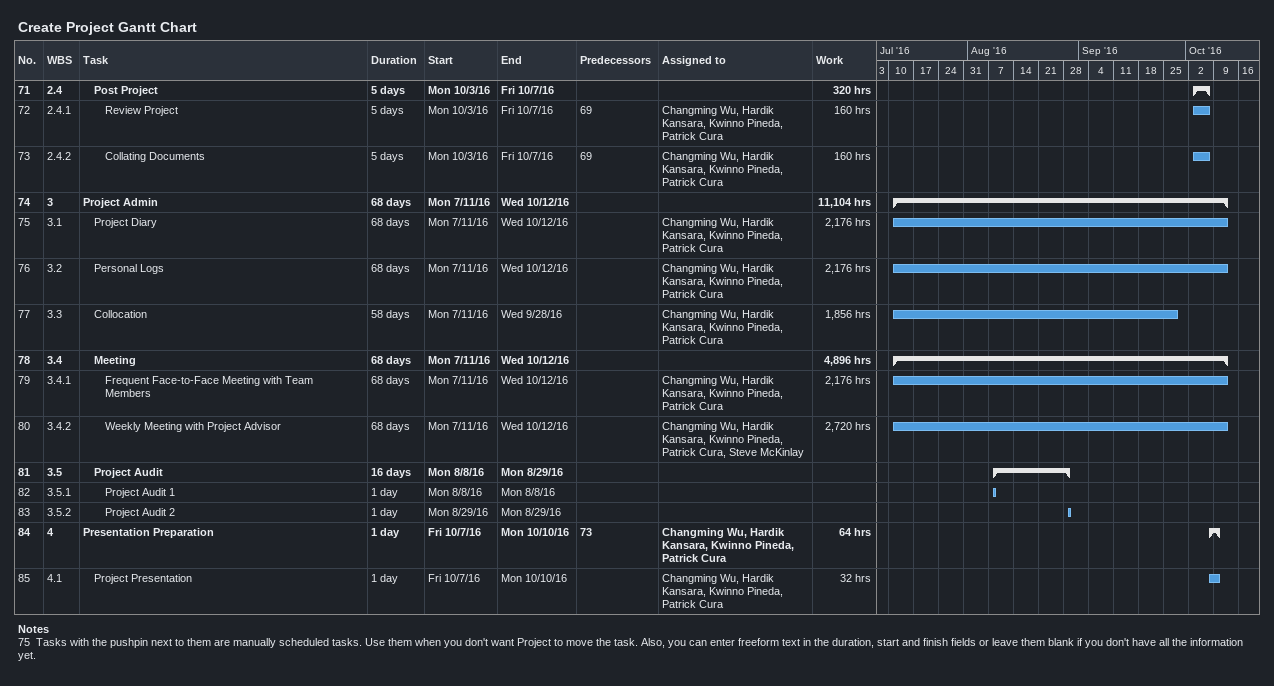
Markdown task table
Create Project Gantt Chart

| ID | WBS | Task | Duration | Start | Finish | Predecessors | Resources | Work (h) |
|---|---|---|---|---|---|---|---|---|
| 71 | 2.4 | **Post Project** | 5d | 2016-10-03 | 2016-10-07 |  |  | 320 |
| 72 | 2.4.1 | Review Project | 5d | 2016-10-03 | 2016-10-07 | 69 | Changming Wu, Hardik Kansara, Kwinno Pineda, Patrick Cura | 160 |
| 73 | 2.4.2 | Collating Documents | 5d | 2016-10-03 | 2016-10-07 | 69 | Changming Wu, Hardik Kansara, Kwinno Pineda, Patrick Cura | 160 |
| 74 | 3 | **Project Admin** | 68d | 2016-07-11 | 2016-10-12 |  |  | 11104 |
| 75 | 3.1 | Project Diary | 68d | 2016-07-11 | 2016-10-12 |  | Changming Wu, Hardik Kansara, Kwinno Pineda, Patrick Cura | 2176 |
| 76 | 3.2 | Personal Logs | 68d | 2016-07-11 | 2016-10-12 |  | Changming Wu, Hardik Kansara, Kwinno Pineda, Patrick Cura | 2176 |
| 77 | 3.3 | Collocation | 58d | 2016-07-11 | 2016-09-28 |  | Changming Wu, Hardik Kansara, Kwinno Pineda, Patrick Cura | 1856 |
| 78 | 3.4 | **Meeting** | 68d | 2016-07-11 | 2016-10-12 |  |  | 4896 |
| 79 | 3.4.1 | Frequent Face-to-Face Meeting with Team Members | 68d | 2016-07-11 | 2016-10-12 |  | Changming Wu, Hardik Kansara, Kwinno Pineda, Patrick Cura | 2176 |
| 80 | 3.4.2 | Weekly Meeting with Project Advisor | 68d | 2016-07-11 | 2016-10-12 |  | Changming Wu, Hardik Kansara, Kwinno Pineda, Patrick Cura, Steve McKinlay | 2720 |
| 81 | 3.5 | **Project Audit** | 16d | 2016-08-08 | 2016-08-29 |  |  |  |
| 82 | 3.5.1 | Project Audit 1 | 1d | 2016-08-08 | 2016-08-08 |  |  |  |
| 83 | 3.5.2 | Project Audit 2 | 1d | 2016-08-29 | 2016-08-29 |  |  |  |
| 84 | 4 | **Presentation Preparation** | 1d | 2016-10-07 | 2016-10-10 | 73 | Changming Wu, Hardik Kansara, Kwinno Pineda, Patrick Cura | 64 |
| 85 | 4.1 | Project Presentation | 1d | 2016-10-07 | 2016-10-10 |  | Changming Wu, Hardik Kansara, Kwinno Pineda, Patrick Cura | 32 |

Notes
- 75: Tasks with the pushpin next to them are manually scheduled tasks. Use them when you don't want Project to move the task. Also, you can enter freeform text in the duration, start and finish fields or leave them blank if you don't have all the information yet.
